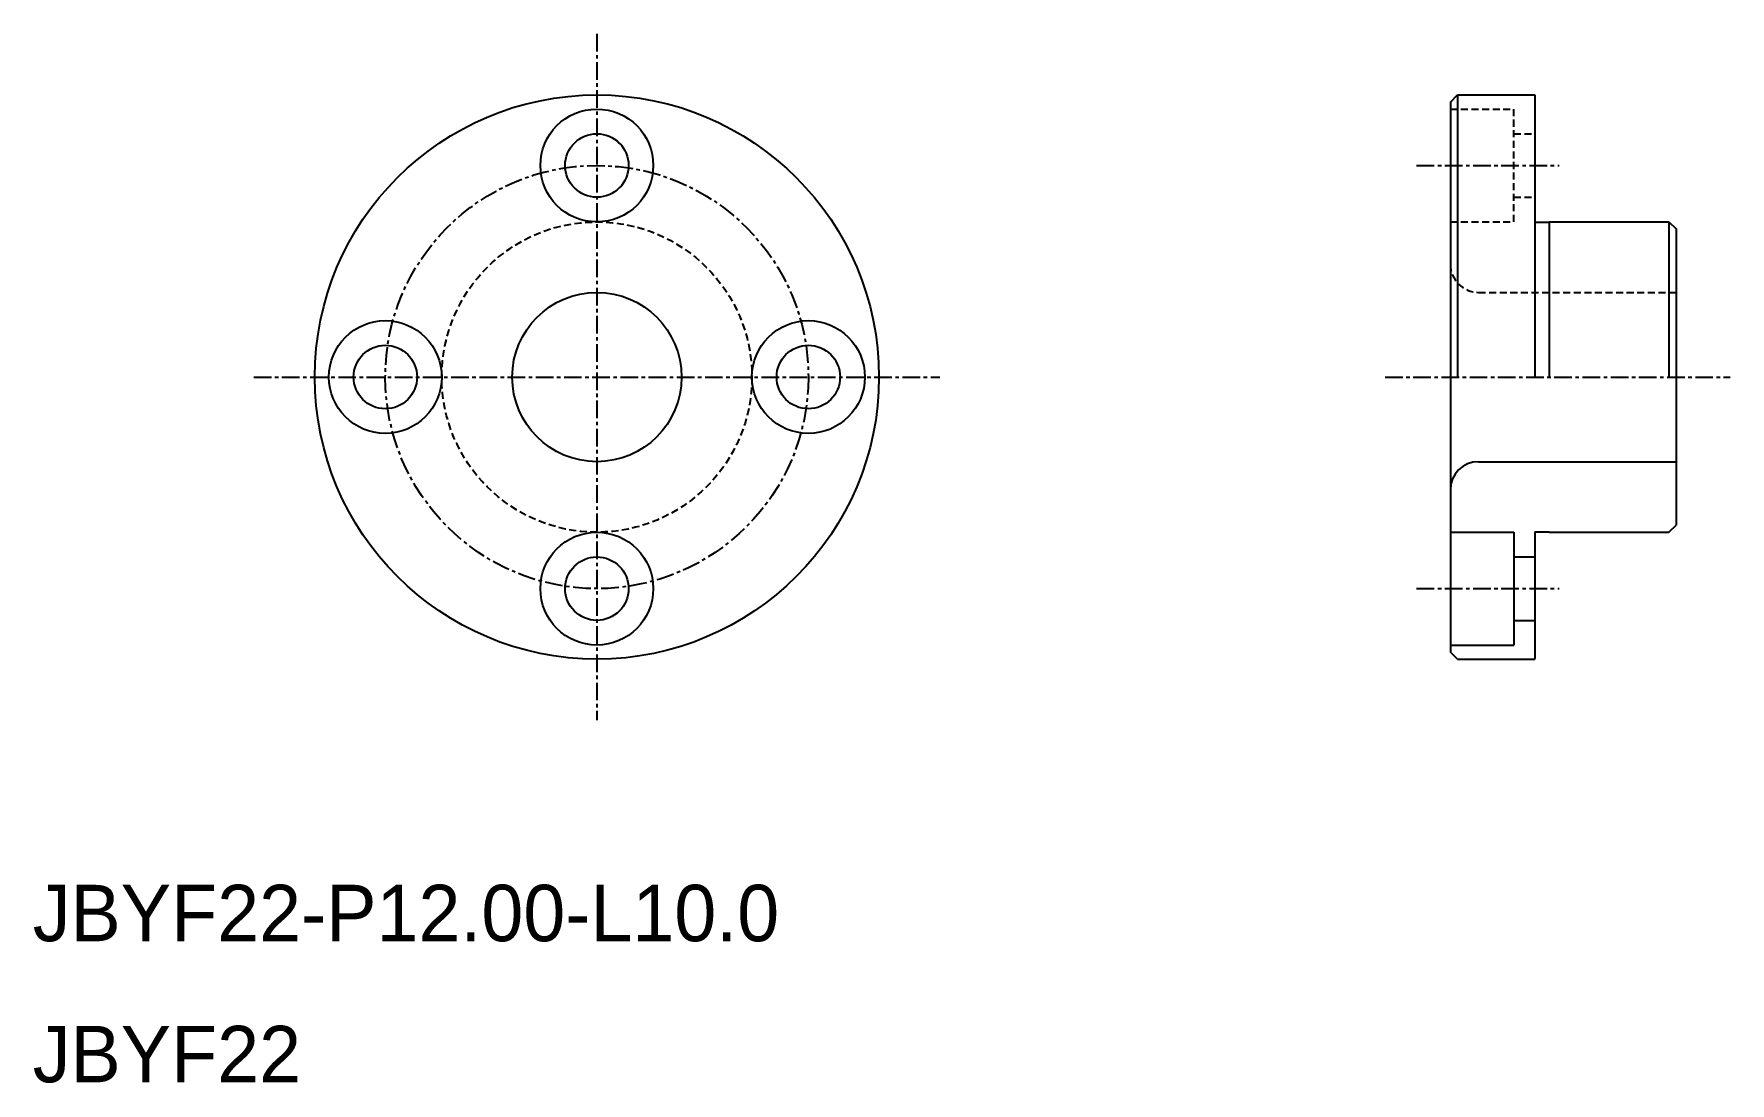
# Model space of a CAD drawing. Extents: x 10 to 130, y 10 to 84.
import ezdxf

# ---------------------------------------------------------------- set-up
doc = ezdxf.new("R2010")
doc.units = 0
doc.linetypes.add('CENTER', pattern=[2, 1.25, -0.25, 0.25, -0.25])
doc.linetypes.add('DASHED', pattern=[0.75, 0.5, -0.25])
doc.layers.get('0').update_dxf_attribs({"linetype": 'CONTINUOUS'})
doc.layers.add('CENTER', color=1, linetype='CENTER')

msp = doc.modelspace()

# ---------------------------------------------------------------- linework, layer by layer
at = {"color": 7, "linetype": 'CONTINUOUS'}
for p, q in [((110.52, 79.5), (111.02, 80)), ((110.52, 79.5), (110.52, 40.5)), ((111.02, 80), (111.02, 60)), ((111.02, 80), (116.52, 80)), ((112.39, 80), (112.39, 80)), ((113.77, 80), (113.77, 80)), ((116.52, 80), (116.52, 60)), ((116.52, 70.97), (117.52, 70.97)), ((117.52, 71), (117.52, 60)), ((117.52, 71), (126.02, 71)), ((126.02, 71), (126.02, 60)), ((126.02, 71), (126.52, 70.5)), ((126.52, 70.5), (126.52, 49.5)), ((112.52, 54), (126.52, 54)), ((126.02, 49), (126.52, 49.5)), ((110.52, 49), (115.02, 49)), ((115.02, 49), (115.02, 41)), ((116.52, 49.02), (116.52, 40)), ((116.52, 49.02), (117.52, 49.02)), ((117.52, 49.02), (117.52, 49)), ((117.52, 49), (126.02, 49)), ((115.02, 47.25), (116.52, 47.25)), ((115.02, 42.75), (116.52, 42.75)), ((110.52, 41), (115.02, 41)), ((111.02, 40), (110.52, 40.5)), ((111.02, 40), (116.52, 40))]:
    msp.add_line(p, q, dxfattribs=at)
at = {"color": 3, "linetype": 'DASHED'}
for p, q in [((110.52, 79), (115.02, 79)), ((115.02, 71), (115.02, 79)), ((115.02, 77.25), (116.52, 77.25)), ((115.02, 72.75), (116.52, 72.75)), ((110.52, 71), (115.02, 71)), ((112.52, 66), (126.52, 66))]:
    msp.add_line(p, q, dxfattribs=at)
at = {"color": 7, "linetype": 'CONTINUOUS'}
for centre, radius in [((50, 60), 20), ((50, 75), 4), ((50, 75), 2.25), ((50, 60), 6), ((35, 60), 4), ((65, 60), 4), ((35, 60), 2.25), ((65, 60), 2.25), ((50, 45), 4), ((50, 45), 2.25)]:
    msp.add_circle(centre, radius, dxfattribs=at)
at = {"color": 3, "linetype": 'DASHED'}
msp.add_circle((50, 60), 11, dxfattribs=at)
msp.add_arc((112.52, 68), 2, 180, 270, dxfattribs=at)
at = {"color": 7, "linetype": 'CONTINUOUS'}
msp.add_arc((112.52, 52), 2, 90, 180, dxfattribs=at)
at = {"layer": 'CENTER', "color": 1, "linetype": 'CENTER'}
for p, q in [((50, 84.33), (50, 35.67)), ((108.13, 75), (118.23, 75)), ((25.67, 60), (74.33, 60)), ((105.89, 60), (130.35, 60)), ((108.13, 45), (118.23, 45))]:
    msp.add_line(p, q, dxfattribs=at)
msp.add_circle((50, 60), 15, dxfattribs=at)

# ---------------------------------------------------------------- texts
at = {"color": 7, "linetype": 'CONTINUOUS'}
for s, p in [('JBYF22-P12.00-L10.0', (10, 20)), ('JBYF22', (10, 10))]:
    msp.add_text(s, height=4, dxfattribs=at).set_placement(p)

doc.saveas('drawing.dxf')
